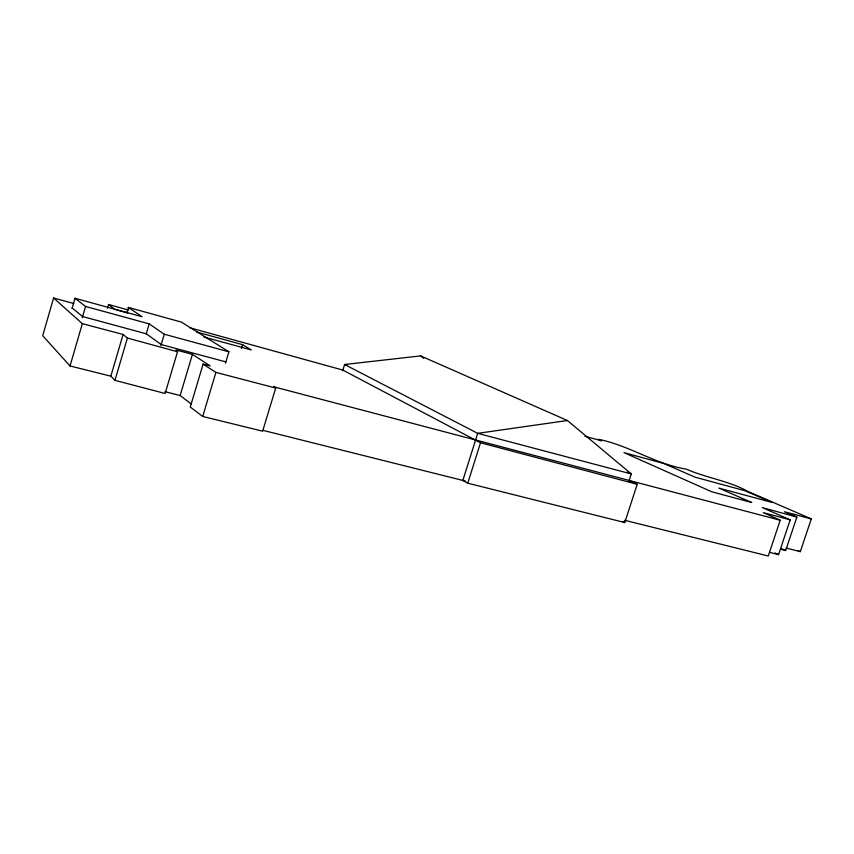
<?xml version="1.0" encoding="UTF-8"?>
<svg xmlns="http://www.w3.org/2000/svg" width="854" height="854" viewBox="0 0 854 854"><rect width="100%" height="100%" fill="white"/><g stroke="black" fill="none" stroke-linecap="round" stroke-linejoin="round"><path stroke-width="1.28" d="M73.85 303.533L53.599 298.003L42.7 335.718L70.028 365.96L110.849 376.166L114.959 380.35L165.121 393.481L177.515 351.752L175.977 349.969L192.417 354.367L210.191 365.907L203.092 364.124L190.282 407.027L202.708 416.453L262.637 431.185L275.714 388.026L273.664 386.777L780.214 520.246L768.269 555.997L624.637 520.299M72.046 308.497L75.013 298.27L142.052 316.727L128.388 307.419L126.904 312.5M82.262 317.795L85.571 306.458L75.013 298.27M70.028 365.96L82.336 323.677L53.599 298.003M107.519 308.209L108.607 304.494L128.602 310.109M110.849 376.166L123.093 334.469L82.336 323.677M114.959 380.35L127.395 338.045L123.093 334.469M146.205 334.01L149.194 323.879L85.571 306.458M160.936 345.528L164.278 334.224L149.194 323.879M191.317 404.038L180.151 395.519L192.417 354.367M202.708 416.453L215.902 372.397L203.092 364.124M225.499 363.142L228.904 351.795L181.411 322.107L128.388 307.419M241.447 348.475L242.589 344.674L196.644 332.003M342.657 370.839L344.6 364.498L420.616 355.904L567.43 420.52L631.298 473.938L628.886 481.346M629.174 480.471L637.201 484.293L624.765 522.552L467.757 483.193L480.524 442.767L342.881 370.092L189.855 327.776M769.561 552.346L778.56 554.641L790.196 519.851L762.302 507.607L796.878 517.065L785.669 550.52L780.545 549.175M786.192 548.065L800.315 551.641L811.3 518.912L748.2 491.584C728.74 480.749 706.471 477.994 686.338 469.145C655.285 464.17 629.142 445.382 598.462 439.319L601.59 440.803L584.905 436.277M567.43 420.52L477.685 433.341L344.6 364.498L347.151 365.213M465.43 481.08L263.203 430.416M164.961 391.666L180.151 395.519M215.902 372.397L275.714 388.026M627.711 472.155L631.298 473.938L477.685 433.341L462.847 480.439L467.757 483.193M480.524 442.767L637.201 484.293M811.3 518.912L784.399 511.727L796.878 517.065M790.196 519.851L763.262 512.624L780.214 520.246M225.872 361.904L161.225 344.546L146.269 333.786L82.624 316.556L72.184 308.006M164.278 334.224L228.904 351.795M204.042 337.063L251.322 349.937L242.589 344.674M127.395 338.045L177.515 351.752M116.261 309.821L127.748 312.991M627.669 472.294L631.298 473.938M797.892 550.531L800.315 551.641M781.196 548.439L785.669 550.52M774.973 552.922L778.56 554.641M622.513 521.356L624.765 522.552M108.607 304.494L114.98 309.468M420.616 355.904L423.712 358.402M751.648 502.483L711.777 491.797L623.975 452.62L663.932 463.541L694.953 477.14L744.795 490.676L772.4 502.536L718.854 488.093L751.648 502.483"/></g></svg>
